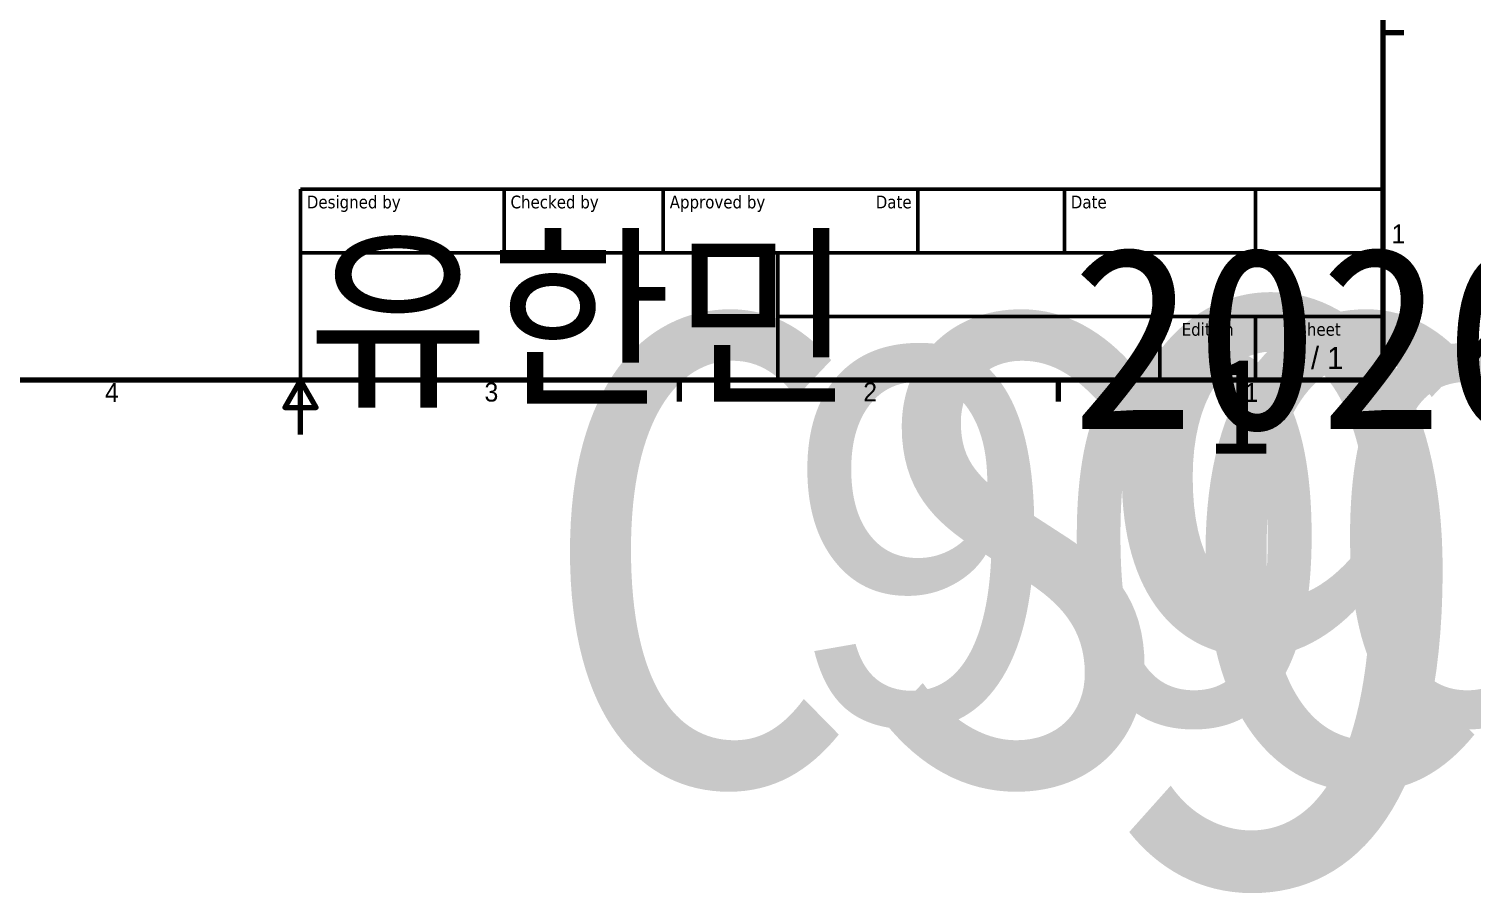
# Model space of a CAD drawing. Header units: millimetres. Extents: x 1642 to 3661, y -191 to 991.
# Drawn here: x 2137 to 2963, y -191 to 303 of the extents above; entities that cross this region are included whole.
import ezdxf
from ezdxf.enums import TextEntityAlignment as Align

# ---------------------------------------------------------------- set-up
doc = ezdxf.new("R2018")
doc.units = ezdxf.units.MM
doc.header["$LTSCALE"] = 3.5
doc.layers.get('0').update_dxf_attribs({"lineweight": 25})
doc.layers.add('경계(ISO)', color=7, linetype='Continuous', lineweight=70)
doc.layers.add('제목(ISO)', color=7, linetype='Continuous', lineweight=50)
doc.styles.get("Standard").update_dxf_attribs({"font": ''})
doc.styles.add('주 텍스트 (ISO)', font='')
doc.styles.add('텍스트 스타일41', font='')
doc.styles.get('Standard').set_extended_font_data('Gulim')
doc.styles.get('주 텍스트 (ISO)').set_extended_font_data('Gulim')
doc.styles.get('텍스트 스타일41').set_extended_font_data('Tahoma')

# ---------------------------------------------------------------- blocks, each defined once
blk = doc.blocks.new('경계 Default Border')
at = {"layer": '경계(ISO)'}
for p, q in [((410, 74.25), (413.9, 74.25)), ((280, 10), (280, 6.1)), ((350, 10), (350, 6.1))]:
    blk.add_line(p, q, dxfattribs=at)
at = {"layer": '경계(ISO)', "flags": 128}
for points in [[(10, 10), (10, 287), (410, 287), (410, 10), (10, 10)], [(210, 0), (210, 10), (207.11, 5), (212.89, 5), (210, 10)]]:
    blk.add_lwpolyline(points, dxfattribs=at)
at = {"layer": '경계(ISO)', "char_height": 3.5, "attachment_point": 7}
for s, insert in [('1', (411.62, 35.29)), ('4', (173.88, 6.02)), ('3', (244.01, 6.02)), ('2', (314.01, 6.1)), ('1', (384.47, 6.01))]:
    blk.add_mtext(s, dxfattribs=dict(at, insert=insert))
blk = doc.blocks.new('제목 블록 ISO')
at = {"layer": '제목(ISO)'}
for p, q in [((270.07, 130), (100.07, 130)), ((100.07, 130), (100.07, 100)), ((132.07, 120), (132.07, 130)), ((157.07, 120), (157.07, 130)), ((197.07, 120), (197.07, 130)), ((220.07, 120), (220.07, 130)), ((250.07, 120), (250.07, 130)), ((270.07, 100), (270.07, 130)), ((100.07, 120), (270.07, 120)), ((175.07, 120), (175.07, 100)), ((270.07, 110), (175.07, 110)), ((235.07, 100), (235.07, 110)), ((250.07, 100), (250.07, 110)), ((100.07, 100), (270.07, 100))]:
    blk.add_line(p, q, dxfattribs=at)
at = {"layer": '제목(ISO)', "style": '텍스트 스타일41'}
for s, p in [('Designed by', (101.07, 129)), ('Checked by', (133.07, 129)), ('Approved by', (158.07, 129)), ('Date', (221.07, 129))]:
    blk.add_text(s, height=2, dxfattribs=at).set_placement(p, align=Align.TOP_LEFT)
blk.add_text('Date', height=2, dxfattribs=at).set_placement((196.07, 129), align=Align.TOP_RIGHT)
for s, p in [('Edition', (242.57, 109)), ('Sheet', (260.07, 109))]:
    blk.add_text(s, height=2, dxfattribs=at).set_placement(p, align=Align.TOP_CENTER)
at = {"layer": '제목(ISO)', "style": '주 텍스트 (ISO)'}
blk.add_text('1 / 1 ', height=3.5, dxfattribs=at).set_placement((260.07, 103.5), align=Align.MIDDLE_CENTER)
at = {"layer": '제목(ISO)', "lineweight": 30, "flags": 104}
for tag, p in [('CHECKED_BY', (133.07, 121)), ('ENG_APPROVED_BY', (158.07, 121)), ('AUTHOR', (101.07, 121)), ('CREATION_DATE', (221.07, 121))]:
    blk.add_attdef(tag, text='', height=2.5, dxfattribs=at).set_placement(p, align=Align.BOTTOM_LEFT)
blk.add_attdef('ENG_APPROVAL_DATE', text='', height=2.5, dxfattribs=at).set_placement((196.07, 121), align=Align.BOTTOM_RIGHT)
for tag, p in [('TITLE', (222.57, 115)), ('COMPANY', (137.41, 109.96)), ('REVISION_NUMBER', (242.57, 103.5))]:
    blk.add_attdef(tag, text='', height=3.5, dxfattribs=at).set_placement(p, align=Align.MIDDLE_CENTER)
blk.add_attdef('PART_NUMBER', text='', height=3.5, dxfattribs=at).set_placement((176.07, 105), align=Align.MIDDLE_LEFT)

msp = doc.modelspace()

# ---------------------------------------------------------------- block references
at = {"xscale": 3.09825, "yscale": 3.09825, "zscale": 3.09825}
msp.add_blockref('경계 Default Border', (1641.607, 71.089), dxfattribs=at)
ref = msp.add_blockref('제목 블록 ISO', (1927.479, -262.429), dxfattribs=dict(xscale=3.645, yscale=3.645, zscale=3.645))
lines = msp.add_mtext('900A', dxfattribs={"layer": '제목(ISO)', "insert": (2738.752, 156.746), "char_height": 342.63, "attachment_point": 1})
ref.add_attrib('TITLE', '', (2738.752, 156.746), dxfattribs={"flags": 104}).embed_mtext(lines)
lines = msp.add_mtext('\\pxqc;{\\f굴림|b0|i0|c129|p50;900A}', dxfattribs={"layer": '제목(ISO)', "insert": (2569.259, 120.296), "char_height": 215.055, "attachment_point": 1})
ref.add_attrib('PART_NUMBER', '', (2569.259, 120.296), dxfattribs={"flags": 104}).embed_mtext(lines)
lines = msp.add_mtext('CSCAM', dxfattribs={"layer": '제목(ISO)', "insert": (2428.355, 138.369), "char_height": 267.4626, "attachment_point": 1})
ref.add_attrib('COMPANY', '', (2428.355, 138.369), dxfattribs={"flags": 104}).embed_mtext(lines)
lines = msp.add_mtext('{\\f굴림|b0|i0|c129|p50;유한민}', dxfattribs={"layer": '제목(ISO)', "insert": (2295.884, 178.616), "char_height": 83.3725, "attachment_point": 1})
ref.add_attrib('AUTHOR', '', (2295.884, 178.616), dxfattribs={"flags": 104}).embed_mtext(lines)
lines = msp.add_mtext('2026-07-29', dxfattribs={"layer": '제목(ISO)', "insert": (2733.284, 178.616), "char_height": 104.4895, "attachment_point": 1})
ref.add_attrib('CREATION_DATE', '', (2733.284, 178.616), dxfattribs={"flags": 104}).embed_mtext(lines)
lines = msp.add_mtext('1', dxfattribs={"layer": '제목(ISO)', "insert": (2811.652, 114.829), "char_height": 54.675, "attachment_point": 1})
ref.add_attrib('REVISION_NUMBER', '', (2811.652, 114.829), dxfattribs={"flags": 104}).embed_mtext(lines)

doc.saveas('drawing.dxf')
